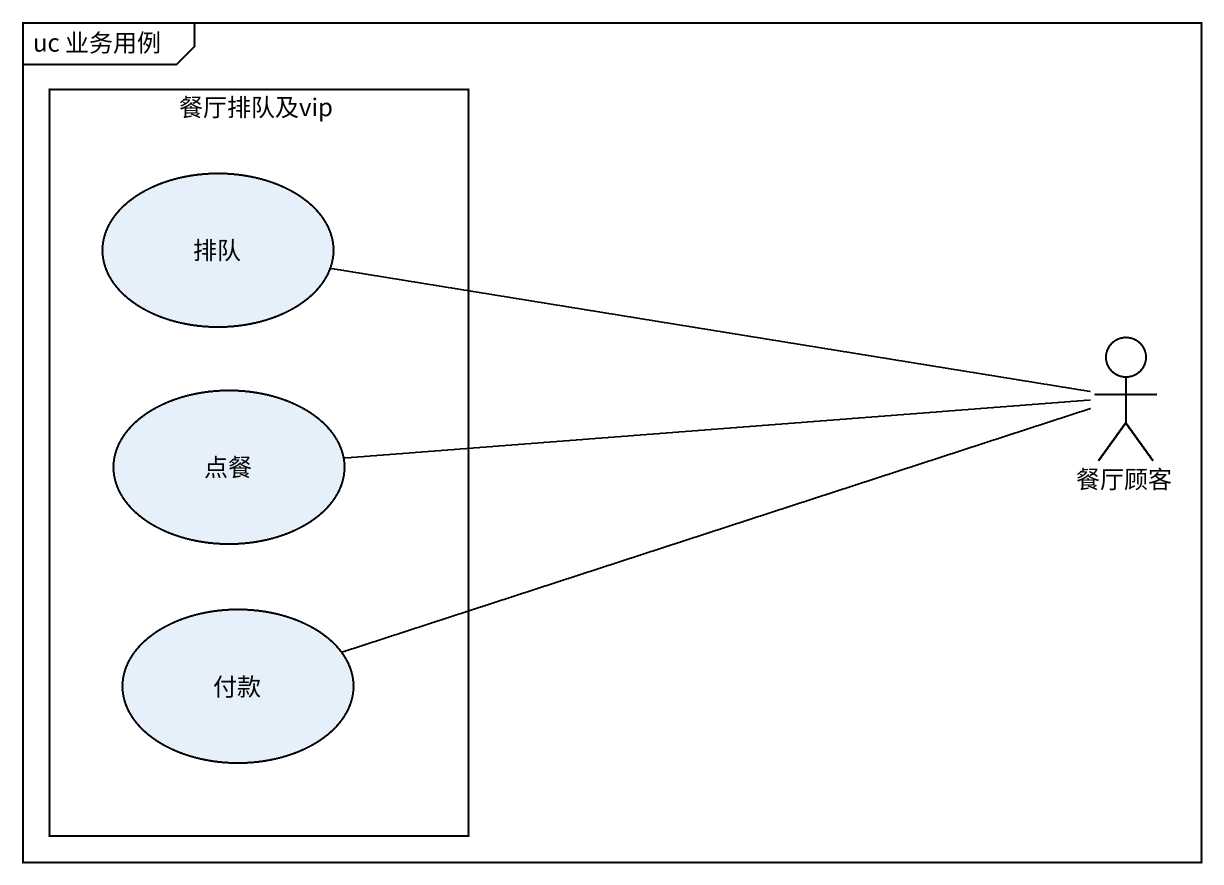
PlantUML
@startuml
mainframe uc 业务用例
rectangle 餐厅排队及vip {
  usecase 排队
  usecase 点餐
  usecase 付款
}
actor 餐厅顾客
餐厅顾客 -left- 排队
餐厅顾客 -left- 点餐
餐厅顾客 -left- 付款
@enduml
